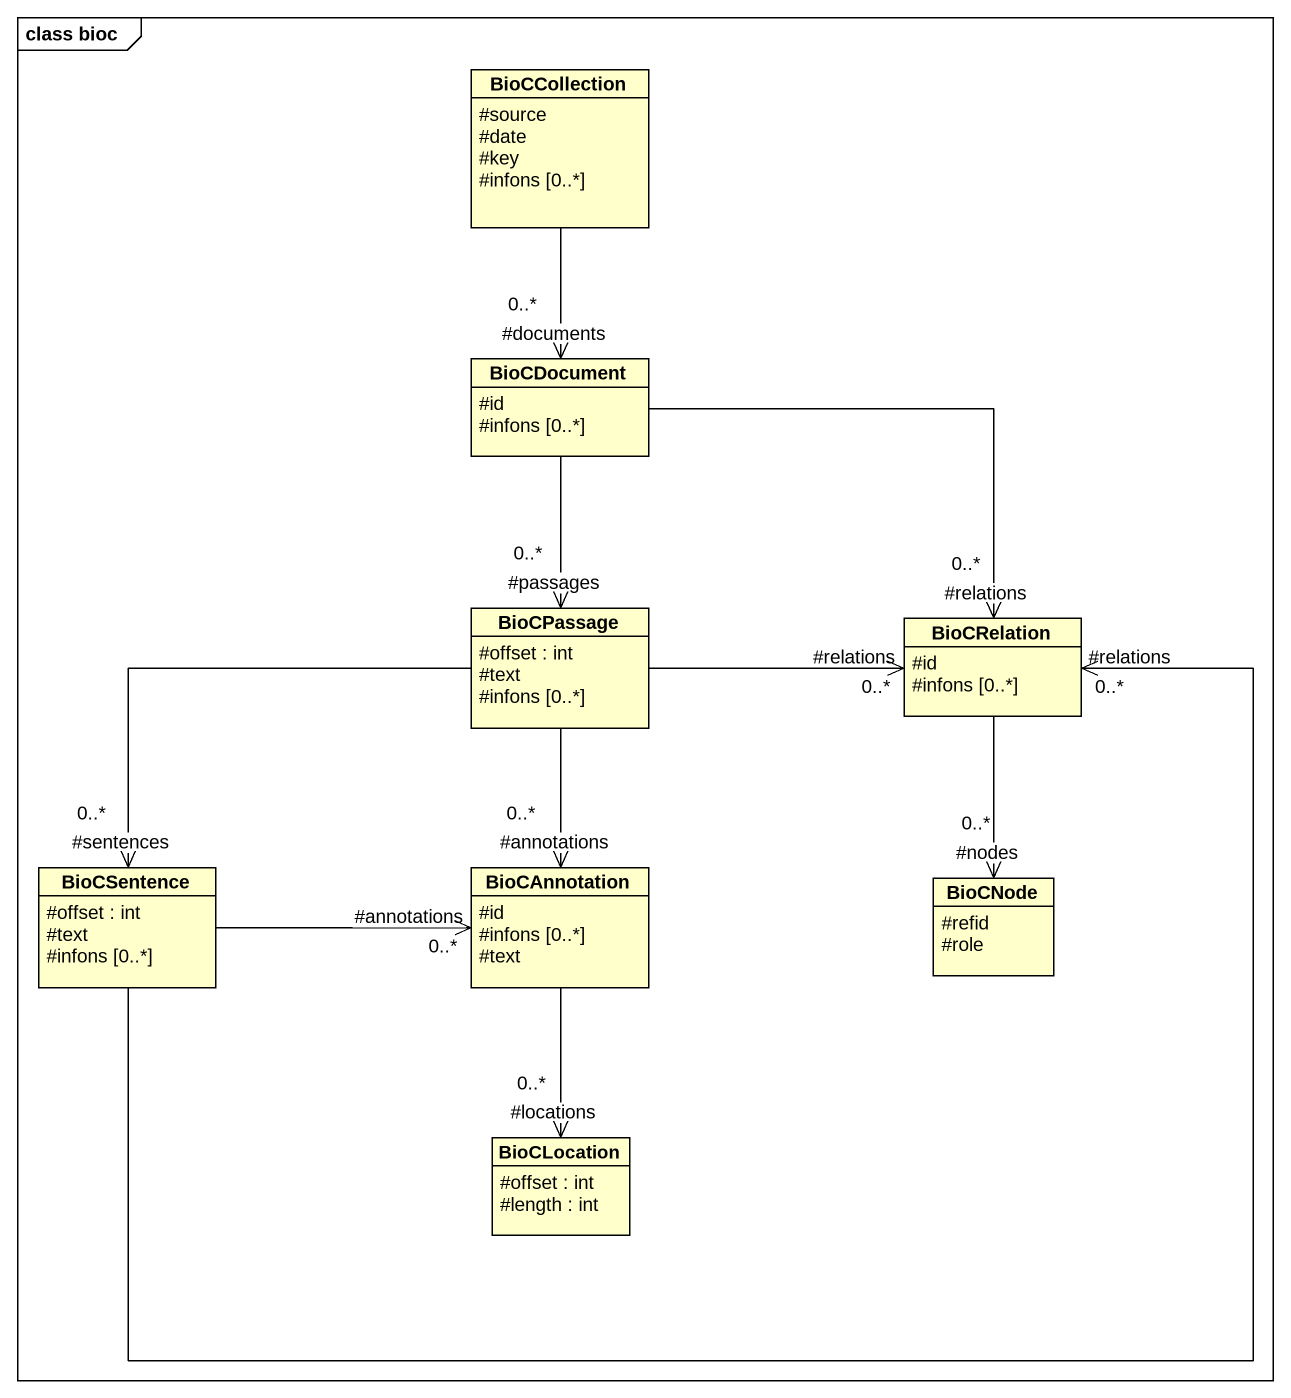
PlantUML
@startuml
mainframe class bioc
hide circle
hide empty members
skinparam classAttributeIconSize 0
class BioCCollection {
  #source
  #date
  #key
  #infons [0..*]
}
class BioCDocument {
  #id
  #infons [0..*]
}
class BioCPassage {
  #offset : int
  #text
  #infons [0..*]
}
class BioCRelation {
  #id
  #infons [0..*]
}
class BioCSentence {
  #offset : int
  #text
  #infons [0..*]
}
class BioCAnnotation {
  #id
  #infons [0..*]
  #text
}
class BioCNode {
  #refid
  #role
}
class BioCLocation {
  #offset : int
  #length : int
}
BioCDocument "#documents\n0..*" <-up- BioCCollection
BioCPassage "#passages\n0..*" <-up- BioCDocument
BioCRelation "#relations\n0..*" <-up- BioCDocument
BioCRelation "#relations\n0..*" <-left- BioCPassage
BioCRelation "#relations\n0..*" <-left- BioCSentence
BioCSentence "#sentences\n0..*" <-up- BioCPassage
BioCAnnotation "#annotations\n0..*" <-up- BioCPassage
BioCAnnotation "#annotations\n0..*" <-left- BioCSentence
BioCNode "#nodes\n0..*" <-up- BioCRelation
BioCLocation "#locations\n0..*" <-up- BioCAnnotation
@enduml
